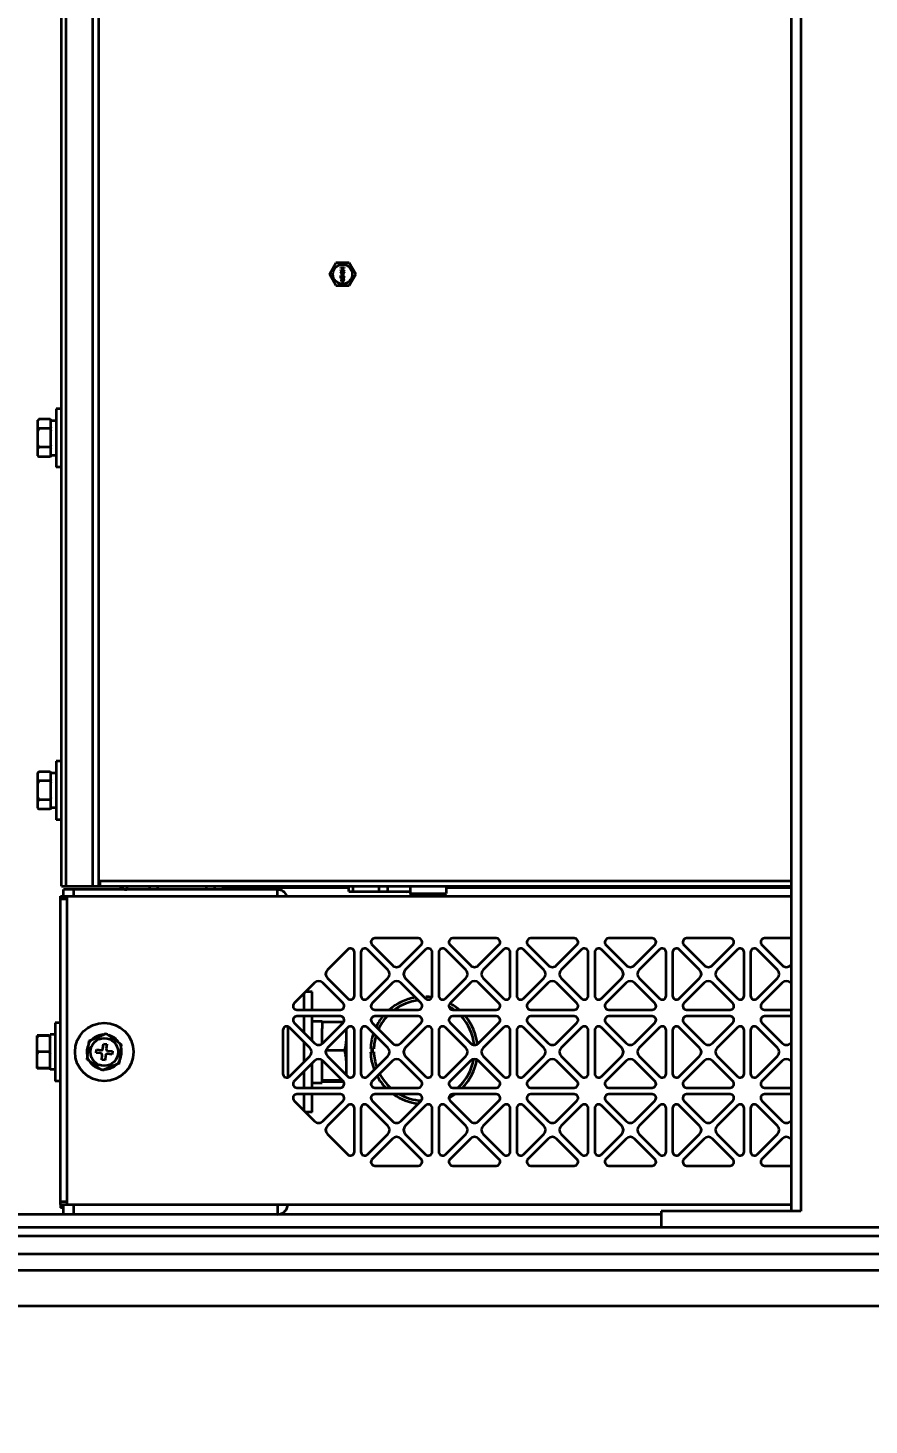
# Model space of a CAD drawing. Header units: millimetres. Extents: x 32496 to 166256, y 3504 to 23939.
# Drawn here: x 149337.2 to 149596.2, y 12174.5 to 12604.6 of the extents above; entities that cross this region are included whole.
import ezdxf

# ---------------------------------------------------------------- set-up
doc = ezdxf.new("R2010")
doc.units = ezdxf.units.MM
doc.header["$PDSIZE"] = -5
doc.layers.get('0').update_dxf_attribs({"lineweight": 35})
doc.layers.get('Defpoints').update_dxf_attribs({"lineweight": 18})
doc.layers.add('THICK', color=7, linetype='Continuous', lineweight=0)
doc.styles.add('TH_GBDIM', font='仿宋_GB2312.ttf', dxfattribs={"width": 0.8})
doc.dimstyles.new('TH_GBDIM', dxfattribs={"dimscale": 42, "dimtxt": 3, "dimasz": 3, "dimexe": 1.2, "dimexo": 0, "dimgap": 1, "dimtad": 1, "dimdec": 1, "dimdsep": 46, "dimtxsty": 'TH_GBDIM', "dimcen": 2.5, "dimdle": 252, "dimclrd": 4, "dimclre": 4, "dimclrt": 3, "dimadec": 0, "dimazin": 2, "dimtfac": 0.714286, "dimtdec": 1, "dimtmove": 0, "dimatfit": 3, "dimfxl": 1, "dimtolj": 1, "dimarcsym": 0})

# ---------------------------------------------------------------- blocks, each defined once
blk = doc.blocks.new('*D5866')
at = {"layer": 'Defpoints', "color": 0}
for p in [(146504.2, 13263.4), (152827.2, 12081.36), (152827.2, 11822.56)]:
    blk.add_point(p, dxfattribs=at)
at = {"layer": 'THICK', "color": 4, "linetype": 'Continuous', "lineweight": -2}
for p, q in [((146504.2, 13263.4), (146504.2, 11792.56)), ((152827.2, 12081.36), (152827.2, 11792.56)), ((146579.2, 11822.56), (152752.2, 11822.56))]:
    blk.add_line(p, q, dxfattribs=at)
at = {"layer": 'THICK', "color": 4}
for points in [[(146579.2, 11835.06), (146579.2, 11810.06), (146504.2, 11822.56)], [(152752.2, 11810.06), (152752.2, 11835.06), (152827.2, 11822.56)]]:
    blk.add_solid(points, dxfattribs=at)
at = {"layer": 'THICK', "color": 3, "lineweight": -3, "insert": (149665.7, 11885.26), "char_height": 75, "attachment_point": 5, "style": 'TH_GBDIM'}
blk.add_mtext('\\A1;About {\\A1;6323}', dxfattribs=at)
blk = doc.blocks.new('8-1250')
at = {"linetype": 'Continuous'}
for p, q in [((975.87, -32157.29), (975.87, -34666.29)), ((978.87, -32157.29), (978.87, -34666.29)), ((760.87, -34566.29), (760.87, -32553.29)), ((762.57, -32553.29), (762.57, -34566.29)), ((752.57, -33570.79), (752.57, -34566.29)), ((751.17, -34425.64), (751.17, -34180.91)), ((833.7, -34377.85), (835.72, -34374.35)), ((835.72, -34381.35), (833.7, -34377.85)), ((839.77, -34374.35), (835.72, -34374.35)), ((837.25, -34375.75), (838.25, -34375.75)), ((837.25, -34375.87), (837.25, -34375.75)), ((838.03, -34375.87), (837.25, -34375.87)), ((838.03, -34375.87), (837.25, -34376.17)), ((837.25, -34376.33), (837.25, -34376.17)), ((837.25, -34376.33), (838.03, -34376.62)), ((837.25, -34376.62), (838.03, -34376.62)), ((837.25, -34376.75), (837.25, -34376.62)), ((838.25, -34376.75), (837.25, -34376.75)), ((837.27, -34377.14), (837.25, -34377.25)), ((837.25, -34377.35), (837.25, -34377.25)), ((837.25, -34377.35), (837.27, -34377.46)), ((837.25, -34378.29), (837.35, -34378.29)), ((837.25, -34379.04), (837.25, -34378.29)), ((837.33, -34377.04), (837.27, -34377.14)), ((837.27, -34377.46), (837.33, -34377.56)), ((837.42, -34376.98), (837.33, -34377.04)), ((837.33, -34377.56), (837.42, -34377.62)), ((837.35, -34376.25), (838.25, -34375.94)), ((838.25, -34376.56), (837.35, -34376.25)), ((837.35, -34377.23), (837.37, -34377.17)), ((837.35, -34377.23), (837.35, -34377.37)), ((837.37, -34377.44), (837.35, -34377.37)), ((837.88, -34378.87), (837.35, -34378.29)), ((837.37, -34377.17), (837.42, -34377.1)), ((837.42, -34377.5), (837.37, -34377.44)), ((837.52, -34376.94), (837.42, -34376.98)), ((837.42, -34377.1), (837.48, -34377.06)), ((837.48, -34377.54), (837.42, -34377.5)), ((837.42, -34377.62), (837.52, -34377.67)), ((837.48, -34377.06), (837.54, -34377.04)), ((837.54, -34377.56), (837.48, -34377.54)), ((837.67, -34376.92), (837.52, -34376.94)), ((837.63, -34377.67), (837.52, -34377.67)), ((837.61, -34377.04), (837.54, -34377.04)), ((837.54, -34377.56), (837.61, -34377.56)), ((837.56, -34377.96), (837.71, -34377.96)), ((837.56, -34378), (837.56, -34377.96)), ((837.71, -34378), (837.56, -34378)), ((837.61, -34377.04), (837.67, -34377.06)), ((837.67, -34377.54), (837.61, -34377.56)), ((837.63, -34377.83), (837.61, -34377.85)), ((837.61, -34377.85), (837.71, -34377.96)), ((837.71, -34378), (837.61, -34378.1)), ((837.61, -34378.1), (837.63, -34378.12)), ((837.63, -34377.67), (837.73, -34377.62)), ((837.76, -34377.96), (837.63, -34377.83)), ((837.63, -34378.12), (837.76, -34378)), ((837.67, -34376.92), (837.82, -34376.92)), ((837.67, -34377.06), (837.71, -34377.1)), ((837.71, -34377.5), (837.67, -34377.54)), ((837.71, -34377.1), (837.76, -34377.17)), ((837.76, -34377.44), (837.71, -34377.5)), ((837.73, -34377.62), (837.8, -34377.56)), ((837.76, -34377.17), (837.78, -34377.23)), ((837.78, -34377.37), (837.76, -34377.44)), ((837.88, -34377.83), (837.76, -34377.96)), ((837.76, -34378), (837.88, -34378.12)), ((837.82, -34377.02), (837.78, -34377.02)), ((837.86, -34377.14), (837.78, -34377.02)), ((837.78, -34377.37), (837.78, -34377.23)), ((837.8, -34377.56), (837.86, -34377.46)), ((837.8, -34377.96), (837.9, -34377.85)), ((837.8, -34377.96), (837.95, -34377.96)), ((837.95, -34378), (837.8, -34378)), ((837.9, -34378.1), (837.8, -34378)), ((837.97, -34376.94), (837.82, -34376.92)), ((837.82, -34377.02), (837.95, -34377.04)), ((837.88, -34377.25), (837.86, -34377.14)), ((837.86, -34377.46), (837.88, -34377.35)), ((837.88, -34377.25), (837.88, -34377.35)), ((837.9, -34377.85), (837.88, -34377.83)), ((837.88, -34378.12), (837.9, -34378.1)), ((837.95, -34377.04), (838.01, -34377.06)), ((837.95, -34377.96), (837.95, -34378)), ((838.08, -34376.98), (837.97, -34376.94)), ((838.01, -34377.06), (838.08, -34377.1)), ((838.08, -34377.48), (838.01, -34377.52)), ((838.01, -34377.62), (838.01, -34377.52)), ((838.01, -34377.62), (838.08, -34377.6)), ((838.1, -34378.33), (838.01, -34378.31)), ((838.01, -34378.42), (838.01, -34378.31)), ((838.16, -34377.04), (838.08, -34376.98)), ((838.08, -34377.1), (838.12, -34377.17)), ((838.12, -34377.42), (838.08, -34377.48)), ((838.08, -34377.6), (838.16, -34377.54)), ((838.12, -34377.17), (838.14, -34377.23)), ((838.14, -34377.35), (838.12, -34377.42)), ((838.14, -34377.35), (838.14, -34377.23)), ((838.22, -34377.14), (838.16, -34377.04)), ((838.16, -34377.54), (838.22, -34377.44)), ((838.25, -34377.25), (838.22, -34377.14)), ((838.22, -34377.44), (838.25, -34377.33)), ((838.25, -34375.75), (838.25, -34375.94)), ((838.25, -34376.56), (838.25, -34376.75)), ((838.25, -34377.25), (838.25, -34377.33)), ((839.77, -34374.35), (841.79, -34377.85)), ((841.79, -34377.85), (839.77, -34381.35)), ((835.72, -34381.35), (839.77, -34381.35)), ((837.35, -34379.04), (837.25, -34379.04)), ((837.27, -34379.46), (837.25, -34379.58)), ((837.25, -34379.58), (837.27, -34379.71)), ((837.33, -34379.35), (837.27, -34379.46)), ((837.27, -34379.71), (837.33, -34379.81)), ((837.39, -34379.29), (837.33, -34379.35)), ((837.33, -34379.81), (837.39, -34379.87)), ((837.35, -34378.46), (837.82, -34378.98)), ((837.35, -34378.46), (837.35, -34379.04)), ((837.35, -34379.58), (837.37, -34379.48)), ((837.37, -34379.69), (837.35, -34379.58)), ((837.37, -34379.48), (837.42, -34379.42)), ((837.42, -34379.75), (837.37, -34379.69)), ((837.48, -34379.25), (837.39, -34379.29)), ((837.39, -34379.87), (837.48, -34379.92)), ((837.42, -34379.42), (837.54, -34379.33)), ((837.54, -34379.83), (837.42, -34379.75)), ((837.54, -34379.23), (837.48, -34379.25)), ((837.48, -34379.92), (837.54, -34379.94)), ((837.65, -34379.21), (837.54, -34379.23)), ((837.54, -34379.33), (837.67, -34379.31)), ((837.67, -34379.85), (837.54, -34379.83)), ((837.54, -34379.94), (837.65, -34379.96)), ((837.65, -34379.21), (837.84, -34379.21)), ((837.84, -34379.96), (837.65, -34379.96)), ((837.82, -34379.31), (837.67, -34379.31)), ((837.67, -34379.85), (837.82, -34379.85)), ((837.82, -34378.98), (837.88, -34379.02)), ((837.82, -34379.31), (837.95, -34379.33)), ((837.95, -34379.83), (837.82, -34379.85)), ((837.95, -34379.23), (837.84, -34379.21)), ((837.84, -34379.96), (837.95, -34379.94)), ((837.97, -34378.92), (837.88, -34378.87)), ((837.88, -34379.02), (837.97, -34379.04)), ((838.01, -34379.25), (837.95, -34379.23)), ((837.95, -34379.33), (838.08, -34379.42)), ((838.08, -34379.75), (837.95, -34379.83)), ((837.95, -34379.94), (838.01, -34379.92)), ((837.97, -34378.92), (838.01, -34378.92)), ((838.01, -34379.04), (837.97, -34379.04)), ((838.01, -34378.42), (838.08, -34378.46)), ((838.08, -34378.87), (838.01, -34378.92)), ((838.01, -34379.04), (838.1, -34379.02)), ((838.1, -34379.29), (838.01, -34379.25)), ((838.01, -34379.92), (838.1, -34379.87)), ((838.08, -34378.46), (838.12, -34378.52)), ((838.12, -34378.81), (838.08, -34378.87)), ((838.08, -34379.42), (838.12, -34379.48)), ((838.12, -34379.69), (838.08, -34379.75)), ((838.18, -34378.42), (838.1, -34378.33)), ((838.1, -34379.02), (838.18, -34378.94)), ((838.16, -34379.35), (838.1, -34379.29)), ((838.1, -34379.87), (838.16, -34379.81)), ((838.12, -34378.52), (838.14, -34378.62)), ((838.14, -34378.71), (838.12, -34378.81)), ((838.12, -34379.48), (838.14, -34379.58)), ((838.14, -34379.58), (838.12, -34379.69)), ((838.14, -34378.71), (838.14, -34378.62)), ((838.22, -34379.46), (838.16, -34379.35)), ((838.16, -34379.81), (838.22, -34379.71)), ((838.22, -34378.5), (838.18, -34378.42)), ((838.18, -34378.94), (838.22, -34378.85)), ((838.25, -34378.64), (838.22, -34378.5)), ((838.22, -34378.85), (838.25, -34378.73)), ((838.25, -34379.58), (838.22, -34379.46)), ((838.22, -34379.71), (838.25, -34379.58)), ((838.25, -34378.64), (838.25, -34378.73)), ((751.17, -34419.29), (749.57, -34419.29)), ((749.57, -34419.29), (749.57, -34437.29)), ((743.97, -34422.82), (744.24, -34422.54)), ((743.97, -34433.76), (743.97, -34422.82)), ((744.27, -34422.52), (744.24, -34422.54)), ((747.67, -34422.52), (744.27, -34422.52)), ((747.67, -34425.36), (744.27, -34425.36)), ((747.67, -34422.52), (747.7, -34422.54)), ((747.97, -34422.82), (747.7, -34422.54)), ((747.97, -34433.76), (747.97, -34422.82)), ((749.57, -34422.94), (747.97, -34422.94)), ((751.17, -34430.91), (751.17, -34425.64)), ((743.97, -34433.76), (744.24, -34434.03)), ((747.67, -34431.13), (744.27, -34431.13)), ((747.67, -34434.06), (744.27, -34434.06)), ((747.97, -34433.76), (747.7, -34434.03)), ((749.57, -34433.64), (747.97, -34433.64)), ((751.17, -34566.29), (751.17, -34430.91)), ((751.17, -34437.29), (749.57, -34437.29)), ((751.17, -34527.79), (749.57, -34527.79)), ((749.57, -34527.79), (749.57, -34545.79)), ((743.97, -34531.32), (744.24, -34531.04)), ((743.97, -34542.26), (743.97, -34531.32)), ((744.27, -34531.02), (744.24, -34531.04)), ((747.67, -34531.02), (744.27, -34531.02)), ((747.67, -34531.02), (747.7, -34531.04)), ((747.97, -34531.32), (747.7, -34531.04)), ((747.97, -34542.26), (747.97, -34531.32)), ((749.57, -34531.44), (747.97, -34531.44)), ((747.67, -34533.86), (744.27, -34533.86)), ((747.67, -34539.63), (744.27, -34539.63)), ((743.97, -34542.26), (744.24, -34542.53)), ((747.67, -34542.56), (744.27, -34542.56)), ((747.97, -34542.26), (747.7, -34542.53)), ((749.57, -34542.14), (747.97, -34542.14)), ((751.17, -34545.79), (749.57, -34545.79)), ((751.17, -34566.29), (760.87, -34566.29)), ((817.67, -34567.29), (751.87, -34567.29)), ((751.87, -34569.29), (751.87, -34567.29)), ((754.87, -34567.29), (754.87, -34569.29)), ((760.87, -34566.29), (975.87, -34566.29)), ((763.07, -34564.59), (975.87, -34564.59)), ((763.07, -34566.29), (763.07, -34564.59)), ((771.37, -34566.29), (771.37, -34567.29)), ((778.37, -34567.29), (778.37, -34566.29)), ((780.87, -34567.29), (780.87, -34566.29)), ((795.87, -34567.29), (795.87, -34566.29)), ((798.37, -34567.29), (798.37, -34566.29)), ((800.87, -34566.29), (800.87, -34566.79)), ((839.71, -34566.79), (800.87, -34566.79)), ((817.67, -34569.29), (817.67, -34567.29)), ((839.71, -34567.86), (839.71, -34566.29)), ((841.02, -34567.86), (841.02, -34566.29)), ((849.05, -34567.86), (849.05, -34566.29)), ((851.69, -34567.86), (851.69, -34566.29)), ((858.55, -34566.29), (858.55, -34568.49)), ((869.6, -34566.29), (869.6, -34568.49)), ((975.87, -34566.79), (869.6, -34566.79)), ((750.87, -34569.29), (975.87, -34569.29)), ((750.87, -34664.29), (750.87, -34569.29)), ((752.87, -34570.29), (750.87, -34570.29)), ((752.87, -34569.29), (752.87, -34570.29)), ((752.87, -34570.29), (752.87, -34663.29)), ((839.71, -34567.86), (858.55, -34567.86)), ((858.55, -34568.49), (869.6, -34568.49)), ((858.85, -34568.79), (858.55, -34568.49)), ((858.85, -34568.79), (869.3, -34568.79)), ((869.3, -34568.79), (869.6, -34568.49)), ((846.83, -34584.34), (853.1, -34590.6)), ((861.06, -34582.29), (847.68, -34582.29)), ((855.65, -34590.6), (861.91, -34584.34)), ((870.83, -34584.34), (877.1, -34590.6)), ((885.06, -34582.29), (871.68, -34582.29)), ((879.65, -34590.6), (885.91, -34584.34)), ((894.83, -34584.34), (901.1, -34590.6)), ((909.06, -34582.29), (895.68, -34582.29)), ((903.65, -34590.6), (909.91, -34584.34)), ((918.83, -34584.34), (925.1, -34590.6)), ((933.06, -34582.29), (919.68, -34582.29)), ((927.65, -34590.6), (933.91, -34584.34)), ((942.83, -34584.34), (949.1, -34590.6)), ((957.06, -34582.29), (943.68, -34582.29)), ((951.65, -34590.6), (957.91, -34584.34)), ((966.83, -34584.34), (973.1, -34590.6)), ((975.87, -34582.29), (967.68, -34582.29)), ((839.32, -34585.75), (833.06, -34592.02)), ((841.37, -34599.98), (841.37, -34586.6)), ((843.37, -34586.6), (843.37, -34599.98)), ((851.69, -34592.02), (845.42, -34585.75)), ((863.32, -34585.75), (857.06, -34592.02)), ((865.37, -34599.98), (865.37, -34586.6)), ((867.37, -34586.6), (867.37, -34599.98)), ((875.69, -34592.02), (869.42, -34585.75)), ((887.32, -34585.75), (881.06, -34592.02)), ((889.37, -34599.98), (889.37, -34586.6)), ((891.37, -34586.6), (891.37, -34599.98)), ((899.69, -34592.02), (893.42, -34585.75)), ((911.32, -34585.75), (905.06, -34592.02)), ((913.37, -34599.98), (913.37, -34586.6)), ((915.37, -34586.6), (915.37, -34599.98)), ((923.69, -34592.02), (917.42, -34585.75)), ((935.32, -34585.75), (929.06, -34592.02)), ((937.37, -34599.98), (937.37, -34586.6)), ((939.37, -34586.6), (939.37, -34599.98)), ((947.69, -34592.02), (941.42, -34585.75)), ((959.32, -34585.75), (953.06, -34592.02)), ((961.37, -34599.98), (961.37, -34586.6)), ((963.37, -34586.6), (963.37, -34599.98)), ((971.69, -34592.02), (965.42, -34585.75)), ((829.1, -34595.98), (822.83, -34602.24)), ((837.91, -34602.24), (831.65, -34595.98)), ((833.06, -34594.56), (839.32, -34600.83)), ((845.42, -34600.83), (851.69, -34594.56)), ((853.1, -34595.98), (846.83, -34602.24)), ((861.91, -34602.24), (855.65, -34595.98)), ((857.06, -34594.56), (863.32, -34600.83)), ((869.42, -34600.83), (875.69, -34594.56)), ((877.1, -34595.98), (870.83, -34602.24)), ((885.91, -34602.24), (879.65, -34595.98)), ((881.06, -34594.56), (887.32, -34600.83)), ((893.42, -34600.83), (899.69, -34594.56)), ((901.1, -34595.98), (894.83, -34602.24)), ((909.91, -34602.24), (903.65, -34595.98)), ((905.06, -34594.56), (911.32, -34600.83)), ((917.42, -34600.83), (923.69, -34594.56)), ((925.1, -34595.98), (918.83, -34602.24)), ((933.91, -34602.24), (927.65, -34595.98)), ((929.06, -34594.56), (935.32, -34600.83)), ((941.42, -34600.83), (947.69, -34594.56)), ((949.1, -34595.98), (942.83, -34602.24)), ((957.91, -34602.24), (951.65, -34595.98)), ((953.06, -34594.56), (959.32, -34600.83)), ((965.42, -34600.83), (971.69, -34594.56)), ((973.1, -34595.98), (966.83, -34602.24)), ((825.87, -34599.2), (825.87, -34604.29)), ((828.37, -34598.79), (826.29, -34598.79)), ((828.37, -34604.29), (828.37, -34598.79)), ((863.37, -34600.3), (863.37, -34600.87)), ((823.68, -34604.29), (837.06, -34604.29)), ((847.68, -34604.29), (861.06, -34604.29)), ((871.68, -34604.29), (885.06, -34604.29)), ((895.68, -34604.29), (909.06, -34604.29)), ((919.68, -34604.29), (933.06, -34604.29)), ((943.68, -34604.29), (957.06, -34604.29)), ((967.68, -34604.29), (975.87, -34604.29)), ((750.87, -34608.29), (749.27, -34608.29)), ((749.27, -34608.29), (749.27, -34626.29)), ((820.87, -34609.45), (820.87, -34625.13)), ((827.69, -34616.02), (821.42, -34609.75)), ((822.83, -34608.34), (829.1, -34614.6)), ((837.06, -34606.29), (823.68, -34606.29)), ((825.87, -34606.29), (825.87, -34611.37)), ((828.37, -34613.87), (828.37, -34606.29)), ((828.37, -34607.84), (831.47, -34607.84)), ((831.47, -34608.09), (831.47, -34607.84)), ((838.1, -34608.09), (831.47, -34608.09)), ((831.47, -34608.09), (831.47, -34610.06)), ((831.47, -34614.74), (831.47, -34610.06)), ((831.65, -34614.6), (837.91, -34608.34)), ((839.32, -34609.75), (833.06, -34616.02)), ((838.97, -34624.47), (838.97, -34610.1)), ((851.69, -34616.02), (845.42, -34609.75)), ((846.83, -34608.34), (853.1, -34614.6)), ((861.06, -34606.29), (847.68, -34606.29)), ((855.65, -34614.6), (861.91, -34608.34)), ((863.32, -34609.75), (857.06, -34616.02)), ((875.69, -34616.02), (869.42, -34609.75)), ((870.83, -34608.34), (877.1, -34614.6)), ((885.06, -34606.29), (871.68, -34606.29)), ((879.65, -34614.6), (885.91, -34608.34)), ((887.32, -34609.75), (881.06, -34616.02)), ((899.69, -34616.02), (893.42, -34609.75)), ((894.83, -34608.34), (901.1, -34614.6)), ((909.06, -34606.29), (895.68, -34606.29)), ((903.65, -34614.6), (909.91, -34608.34)), ((911.32, -34609.75), (905.06, -34616.02)), ((923.69, -34616.02), (917.42, -34609.75)), ((918.83, -34608.34), (925.1, -34614.6)), ((933.06, -34606.29), (919.68, -34606.29)), ((927.65, -34614.6), (933.91, -34608.34)), ((935.32, -34609.75), (929.06, -34616.02)), ((947.69, -34616.02), (941.42, -34609.75)), ((942.83, -34608.34), (949.1, -34614.6)), ((957.06, -34606.29), (943.68, -34606.29)), ((951.65, -34614.6), (957.91, -34608.34)), ((959.32, -34609.75), (953.06, -34616.02)), ((971.69, -34616.02), (965.42, -34609.75)), ((966.83, -34608.34), (973.1, -34614.6)), ((975.87, -34606.29), (967.68, -34606.29)), ((743.67, -34612.25), (743.67, -34612.29)), ((743.67, -34612.29), (743.97, -34612.29)), ((743.67, -34622.29), (743.67, -34612.29)), ((747.37, -34612.24), (743.97, -34612.24)), ((747.37, -34612.29), (743.97, -34612.29)), ((747.67, -34612.29), (747.37, -34612.29)), ((749.27, -34611.94), (747.67, -34611.94)), ((747.67, -34622.64), (747.67, -34611.94)), ((759.09, -34619.63), (759.71, -34613.89)), ((759.71, -34613.89), (764.99, -34611.55)), ((763.98, -34616.24), (764.14, -34614.75)), ((764.14, -34614.75), (765.14, -34614.86)), ((765.14, -34614.86), (764.98, -34616.35)), ((764.99, -34611.55), (769.65, -34614.95)), ((819.37, -34610.6), (819.37, -34623.98)), ((825.87, -34614.2), (825.87, -34620.37)), ((841.37, -34623.98), (841.37, -34610.6)), ((843.37, -34610.6), (843.37, -34623.98)), ((865.37, -34623.98), (865.37, -34610.6)), ((867.37, -34610.6), (867.37, -34623.98)), ((889.37, -34623.98), (889.37, -34610.6)), ((891.37, -34610.6), (891.37, -34623.98)), ((913.37, -34623.98), (913.37, -34610.6)), ((915.37, -34610.6), (915.37, -34623.98)), ((937.37, -34623.98), (937.37, -34610.6)), ((939.37, -34610.6), (939.37, -34623.98)), ((961.37, -34623.98), (961.37, -34610.6)), ((963.37, -34610.6), (963.37, -34623.98)), ((747.37, -34617.29), (743.97, -34617.29)), ((761.83, -34617.52), (761.94, -34616.53)), ((763.32, -34617.68), (761.83, -34617.52)), ((761.94, -34616.53), (763.43, -34616.69)), ((763.61, -34619.72), (763.77, -34618.23)), ((764.76, -34618.34), (764.6, -34619.83)), ((766.8, -34618.05), (765.31, -34617.89)), ((765.42, -34616.9), (766.91, -34617.06)), ((766.91, -34617.06), (766.8, -34618.05)), ((769.04, -34620.69), (769.65, -34614.95)), ((821.42, -34624.83), (827.69, -34618.56)), ((838.47, -34616.87), (832.59, -34616.87)), ((833.06, -34618.56), (839.32, -34624.83)), ((845.42, -34624.83), (851.69, -34618.56)), ((846.38, -34616.29), (847.38, -34616.29)), ((847.38, -34617.29), (846.38, -34617.29)), ((857.06, -34618.56), (863.32, -34624.83)), ((869.42, -34624.83), (875.69, -34618.56)), ((881.06, -34618.56), (887.32, -34624.83)), ((893.42, -34624.83), (899.69, -34618.56)), ((905.06, -34618.56), (911.32, -34624.83)), ((917.42, -34624.83), (923.69, -34618.56)), ((929.06, -34618.56), (935.32, -34624.83)), ((941.42, -34624.83), (947.69, -34618.56)), ((953.06, -34618.56), (959.32, -34624.83)), ((965.42, -34624.83), (971.69, -34618.56)), ((743.97, -34622.29), (743.67, -34622.29)), ((743.67, -34622.29), (743.67, -34622.33)), ((743.94, -34622.29), (743.95, -34622.3)), ((743.94, -34622.29), (743.95, -34622.3)), ((747.37, -34622.29), (743.97, -34622.29)), ((747.37, -34622.34), (743.97, -34622.34)), ((747.37, -34622.29), (747.67, -34622.29)), ((747.4, -34622.29), (747.39, -34622.3)), ((747.4, -34622.29), (747.39, -34622.3)), ((749.27, -34622.64), (747.67, -34622.64)), ((763.76, -34623.03), (759.09, -34619.63)), ((764.6, -34619.83), (763.61, -34619.72)), ((769.04, -34620.69), (763.76, -34623.03)), ((829.1, -34619.98), (822.83, -34626.24)), ((825.87, -34623.2), (825.87, -34628.29)), ((828.37, -34628.29), (828.37, -34620.7)), ((831.47, -34623.98), (831.47, -34619.83)), ((837.91, -34626.24), (831.65, -34619.98)), ((853.1, -34619.98), (846.83, -34626.24)), ((861.91, -34626.24), (855.65, -34619.98)), ((877.1, -34619.98), (870.83, -34626.24)), ((885.91, -34626.24), (879.65, -34619.98)), ((901.1, -34619.98), (894.83, -34626.24)), ((909.91, -34626.24), (903.65, -34619.98)), ((925.1, -34619.98), (918.83, -34626.24)), ((933.91, -34626.24), (927.65, -34619.98)), ((949.1, -34619.98), (942.83, -34626.24)), ((957.91, -34626.24), (951.65, -34619.98)), ((973.1, -34619.98), (966.83, -34626.24)), ((750.87, -34626.29), (749.27, -34626.29)), ((828.37, -34626.74), (831.47, -34626.74)), ((831.47, -34626.17), (831.47, -34623.98)), ((837.74, -34626.07), (831.47, -34626.07)), ((831.47, -34626.74), (831.47, -34626.17)), ((838.1, -34626.49), (831.47, -34626.49)), ((823.68, -34628.29), (837.06, -34628.29)), ((837.06, -34630.29), (823.68, -34630.29)), ((825.87, -34630.29), (825.87, -34635.37)), ((828.37, -34635.79), (828.37, -34630.29)), ((847.68, -34628.29), (861.06, -34628.29)), ((861.06, -34630.29), (847.68, -34630.29)), ((871.68, -34628.29), (885.06, -34628.29)), ((885.06, -34630.29), (871.68, -34630.29)), ((895.68, -34628.29), (909.06, -34628.29)), ((909.06, -34630.29), (895.68, -34630.29)), ((919.68, -34628.29), (933.06, -34628.29)), ((933.06, -34630.29), (919.68, -34630.29)), ((943.68, -34628.29), (957.06, -34628.29)), ((957.06, -34630.29), (943.68, -34630.29)), ((967.68, -34628.29), (975.87, -34628.29)), ((975.87, -34630.29), (967.68, -34630.29)), ((822.83, -34632.34), (829.1, -34638.6)), ((828.37, -34635.79), (826.29, -34635.79)), ((831.65, -34638.6), (837.91, -34632.34)), ((839.32, -34633.75), (833.06, -34640.02)), ((841.37, -34647.98), (841.37, -34634.6)), ((843.37, -34634.6), (843.37, -34647.98)), ((851.69, -34640.02), (845.42, -34633.75)), ((846.83, -34632.34), (853.1, -34638.6)), ((855.65, -34638.6), (861.91, -34632.34)), ((863.32, -34633.75), (857.06, -34640.02)), ((865.37, -34647.98), (865.37, -34634.6)), ((867.37, -34634.6), (867.37, -34647.98)), ((875.69, -34640.02), (869.42, -34633.75)), ((870.83, -34632.34), (877.1, -34638.6)), ((879.65, -34638.6), (885.91, -34632.34)), ((887.32, -34633.75), (881.06, -34640.02)), ((889.37, -34647.98), (889.37, -34634.6)), ((891.37, -34634.6), (891.37, -34647.98)), ((899.69, -34640.02), (893.42, -34633.75)), ((894.83, -34632.34), (901.1, -34638.6)), ((903.65, -34638.6), (909.91, -34632.34)), ((911.32, -34633.75), (905.06, -34640.02)), ((913.37, -34647.98), (913.37, -34634.6)), ((915.37, -34634.6), (915.37, -34647.98)), ((923.69, -34640.02), (917.42, -34633.75)), ((918.83, -34632.34), (925.1, -34638.6)), ((927.65, -34638.6), (933.91, -34632.34)), ((935.32, -34633.75), (929.06, -34640.02)), ((937.37, -34647.98), (937.37, -34634.6)), ((939.37, -34634.6), (939.37, -34647.98)), ((947.69, -34640.02), (941.42, -34633.75)), ((942.83, -34632.34), (949.1, -34638.6)), ((951.65, -34638.6), (957.91, -34632.34)), ((959.32, -34633.75), (953.06, -34640.02)), ((961.37, -34647.98), (961.37, -34634.6)), ((963.37, -34634.6), (963.37, -34647.98)), ((971.69, -34640.02), (965.42, -34633.75)), ((966.83, -34632.34), (973.1, -34638.6)), ((833.06, -34642.56), (839.32, -34648.83)), ((845.42, -34648.83), (851.69, -34642.56)), ((853.1, -34643.98), (846.83, -34650.24)), ((861.91, -34650.24), (855.65, -34643.98)), ((857.06, -34642.56), (863.32, -34648.83)), ((869.42, -34648.83), (875.69, -34642.56)), ((877.1, -34643.98), (870.83, -34650.24)), ((885.91, -34650.24), (879.65, -34643.98)), ((881.06, -34642.56), (887.32, -34648.83)), ((893.42, -34648.83), (899.69, -34642.56)), ((901.1, -34643.98), (894.83, -34650.24)), ((909.91, -34650.24), (903.65, -34643.98)), ((905.06, -34642.56), (911.32, -34648.83)), ((917.42, -34648.83), (923.69, -34642.56)), ((925.1, -34643.98), (918.83, -34650.24)), ((933.91, -34650.24), (927.65, -34643.98)), ((929.06, -34642.56), (935.32, -34648.83)), ((941.42, -34648.83), (947.69, -34642.56)), ((949.1, -34643.98), (942.83, -34650.24)), ((957.91, -34650.24), (951.65, -34643.98)), ((953.06, -34642.56), (959.32, -34648.83)), ((965.42, -34648.83), (971.69, -34642.56)), ((973.1, -34643.98), (966.83, -34650.24)), ((847.68, -34652.29), (861.06, -34652.29)), ((871.68, -34652.29), (885.06, -34652.29)), ((895.68, -34652.29), (909.06, -34652.29)), ((919.68, -34652.29), (933.06, -34652.29)), ((943.68, -34652.29), (957.06, -34652.29)), ((967.68, -34652.29), (975.87, -34652.29)), ((750.87, -34663.29), (752.87, -34663.29)), ((750.87, -34664.29), (975.87, -34664.29)), ((750.87, -34664.29), (750.87, -34665.29)), ((751.87, -34665.29), (750.87, -34665.29)), ((751.87, -34664.88), (751.87, -34664.29)), ((751.87, -34667.29), (751.87, -34664.88)), ((752.87, -34663.29), (752.87, -34664.29)), ((754.87, -34664.29), (754.87, -34667.29)), ((817.67, -34664.29), (817.67, -34667.29)), ((978.87, -34666.29), (935.87, -34666.29)), ((935.87, -34666.29), (935.87, -34671.29)), ((935.87, -34667.29), (520.87, -34667.29)), ((3761.37, -34674.01), (-7907.13, -34674.01)), ((935.87, -34671.29), (515.87, -34671.29)), ((1115.87, -34671.29), (935.87, -34671.29)), ((3761.37, -34679.48), (-7907.13, -34679.48)), ((3115.87, -34684.6), (-7857.13, -34684.6)), ((3115.87, -34695.54), (-7857.13, -34695.54))]:
    blk.add_line(p, q, dxfattribs=at)
for centre, radius in [((837.75, -34377.85), 3), ((764.37, -34617.29), 9), ((764.37, -34617.29), 4.25)]:
    blk.add_circle(centre, radius, dxfattribs=at)
for centre, radius, start, end in [((746.79, -34431.47), 3.61, 218.7103, 219.1339), ((748.11, -34430.28), 5.39, 224.1246, 224.5652), ((743.84, -34430.28), 5.38, 315.4348, 315.8754), ((745.16, -34431.47), 3.61, 320.8641, 321.2897), ((746.79, -34539.97), 3.61, 218.7103, 219.1339), ((748.11, -34538.78), 5.39, 224.1246, 224.5652), ((743.84, -34538.78), 5.38, 315.4348, 315.8754), ((745.16, -34539.97), 3.61, 320.8641, 321.2897), ((771.37, -34564.29), 3, 222.2942, 270), ((817.67, -34570.49), 3.2, 22.1477, 90), ((847.68, -34583.49), 1.2, 90, 225), ((861.06, -34583.49), 1.2, 315, 90), ((871.68, -34583.49), 1.2, 90, 225), ((885.06, -34583.49), 1.2, 315, 90), ((895.68, -34583.49), 1.2, 90, 225), ((909.06, -34583.49), 1.2, 315, 90), ((919.68, -34583.49), 1.2, 90, 225), ((933.06, -34583.49), 1.2, 315, 90), ((943.68, -34583.49), 1.2, 90, 225), ((957.06, -34583.49), 1.2, 315, 90), ((967.68, -34583.49), 1.2, 90, 225), ((840.17, -34586.6), 1.2, 0, 135), ((844.57, -34586.6), 1.2, 45, 180), ((864.17, -34586.6), 1.2, 0, 135), ((868.57, -34586.6), 1.2, 45, 180), ((888.17, -34586.6), 1.2, 0, 135), ((892.57, -34586.6), 1.2, 45, 180), ((912.17, -34586.6), 1.2, 0, 135), ((916.57, -34586.6), 1.2, 45, 180), ((936.17, -34586.6), 1.2, 0, 135), ((940.57, -34586.6), 1.2, 45, 180), ((960.17, -34586.6), 1.2, 0, 135), ((964.57, -34586.6), 1.2, 45, 180), ((834.33, -34593.29), 1.8, 135, 225), ((850.41, -34593.29), 1.8, 315, 45), ((854.37, -34589.33), 1.8, 225, 315), ((858.33, -34593.29), 1.8, 135, 225), ((874.41, -34593.29), 1.8, 315, 45), ((878.37, -34589.33), 1.8, 225, 315), ((882.33, -34593.29), 1.8, 135, 225), ((898.41, -34593.29), 1.8, 315, 45), ((902.37, -34589.33), 1.8, 225, 315), ((906.33, -34593.29), 1.8, 135, 225), ((922.41, -34593.29), 1.8, 315, 45), ((926.37, -34589.33), 1.8, 225, 315), ((930.33, -34593.29), 1.8, 135, 225), ((946.41, -34593.29), 1.8, 315, 45), ((950.37, -34589.33), 1.8, 225, 315), ((954.33, -34593.29), 1.8, 135, 225), ((970.41, -34593.29), 1.8, 315, 45), ((974.37, -34589.33), 1.8, 225, 315), ((830.37, -34597.25), 1.8, 45, 135), ((854.37, -34597.25), 1.8, 45, 135), ((878.37, -34597.25), 1.8, 45, 135), ((902.37, -34597.25), 1.8, 45, 135), ((926.37, -34597.25), 1.8, 45, 135), ((950.37, -34597.25), 1.8, 45, 135), ((974.37, -34597.25), 1.8, 45, 135), ((840.17, -34599.98), 1.2, 225, 0), ((844.57, -34599.98), 1.2, 180, 315), ((862.87, -34616.79), 16.5, 99.3509, 130.6683), ((862.87, -34616.79), 15.5, 96.6565, 126.1377), ((864.17, -34599.98), 1.2, 225, 0), ((862.87, -34616.79), 16.5, 81.6555, 88.2635), ((868.57, -34599.98), 1.2, 180, 315), ((888.17, -34599.98), 1.2, 225, 0), ((892.57, -34599.98), 1.2, 180, 315), ((912.17, -34599.98), 1.2, 225, 0), ((916.57, -34599.98), 1.2, 180, 315), ((936.17, -34599.98), 1.2, 225, 0), ((940.57, -34599.98), 1.2, 180, 315), ((960.17, -34599.98), 1.2, 225, 0), ((964.57, -34599.98), 1.2, 180, 315), ((823.68, -34603.09), 1.2, 135, 270), ((837.06, -34603.09), 1.2, 270, 45), ((847.68, -34603.09), 1.2, 135, 270), ((862.87, -34616.79), 15.5, 137.2859, 155.2721), ((861.06, -34603.09), 1.2, 270, 45), ((871.68, -34603.09), 1.2, 135, 270), ((862.87, -34616.79), 15.5, 53.8624, 60.4118), ((862.87, -34616.79), 16.5, 49.3326, 61.3742), ((862.87, -34616.79), 15.5, 6.1975, 42.7133), ((885.06, -34603.09), 1.2, 270, 45), ((895.68, -34603.09), 1.2, 135, 270), ((909.06, -34603.09), 1.2, 270, 45), ((919.68, -34603.09), 1.2, 135, 270), ((933.06, -34603.09), 1.2, 270, 45), ((943.68, -34603.09), 1.2, 135, 270), ((957.06, -34603.09), 1.2, 270, 45), ((967.68, -34603.09), 1.2, 135, 270), ((820.57, -34610.6), 1.2, 45, 180), ((823.68, -34607.49), 1.2, 90, 225), ((837.06, -34607.49), 1.2, 315, 90), ((840.17, -34610.6), 1.2, 0, 135), ((844.57, -34610.6), 1.2, 45, 180), ((847.68, -34607.49), 1.2, 90, 225), ((862.87, -34616.79), 16.5, 140.4498, 153.9785), ((861.06, -34607.49), 1.2, 315, 90), ((864.17, -34610.6), 1.2, 0, 135), ((868.57, -34610.6), 1.2, 45, 180), ((871.68, -34607.49), 1.2, 90, 225), ((862.87, -34616.79), 16.5, 6.6065, 39.5497), ((885.06, -34607.49), 1.2, 315, 90), ((888.17, -34610.6), 1.2, 0, 135), ((892.57, -34610.6), 1.2, 45, 180), ((895.68, -34607.49), 1.2, 90, 225), ((909.06, -34607.49), 1.2, 315, 90), ((912.17, -34610.6), 1.2, 0, 135), ((916.57, -34610.6), 1.2, 45, 180), ((919.68, -34607.49), 1.2, 90, 225), ((933.06, -34607.49), 1.2, 315, 90), ((936.17, -34610.6), 1.2, 0, 135), ((940.57, -34610.6), 1.2, 45, 180), ((943.68, -34607.49), 1.2, 90, 225), ((957.06, -34607.49), 1.2, 315, 90), ((960.17, -34610.6), 1.2, 0, 135), ((964.57, -34610.6), 1.2, 45, 180), ((967.68, -34607.49), 1.2, 90, 225), ((764.37, -34617.29), 5.35, 153.0614, 194.7408), ((764.37, -34617.29), 5.47, 137.9086, 149.8935), ((764.37, -34617.29), 5.35, 93.0614, 134.7408), ((764.37, -34617.29), 5.47, 77.9086, 89.8935), ((764.37, -34617.29), 5.35, 33.0614, 74.7408), ((764.37, -34617.29), 5.47, 17.9086, 29.8935), ((830.37, -34613.33), 1.8, 225, 315), ((862.87, -34616.79), 16.5, 161.5407, 178.2635), ((862.87, -34616.79), 15.5, 163.4078, 178.1514), ((854.37, -34613.33), 1.8, 225, 315), ((878.37, -34613.33), 1.8, 225, 315), ((902.37, -34613.33), 1.8, 225, 315), ((926.37, -34613.33), 1.8, 225, 315), ((950.37, -34613.33), 1.8, 225, 315), ((974.37, -34613.33), 1.8, 225, 315), ((764.37, -34617.29), 5.47, 197.9086, 209.8935), ((763.27, -34618.18), 0.5, 353.9011, 83.9011), ((763.48, -34616.19), 0.5, 263.9011, 353.9011), ((765.26, -34618.39), 0.5, 83.9011, 173.9011), ((765.47, -34616.4), 0.5, 173.9011, 263.9011), ((764.37, -34617.29), 5.35, 333.0614, 14.7408), ((826.41, -34617.29), 1.8, 315, 45), ((834.33, -34617.29), 1.8, 135, 225), ((862.87, -34616.79), 16.5, 181.7365, 201.1879), ((862.87, -34616.79), 15.5, 181.8486, 199.5482), ((850.41, -34617.29), 1.8, 315, 45), ((858.33, -34617.29), 1.8, 135, 225), ((874.41, -34617.29), 1.8, 315, 45), ((882.33, -34617.29), 1.8, 135, 225), ((898.41, -34617.29), 1.8, 315, 45), ((906.33, -34617.29), 1.8, 135, 225), ((922.41, -34617.29), 1.8, 315, 45), ((930.33, -34617.29), 1.8, 135, 225), ((946.41, -34617.29), 1.8, 315, 45), ((954.33, -34617.29), 1.8, 135, 225), ((970.41, -34617.29), 1.8, 315, 45), ((751.48, -34617.96), 8.69, 209.9724, 210.2609), ((739.87, -34617.96), 8.69, 329.7391, 330.0276), ((764.37, -34617.29), 5.35, 213.0614, 254.7408), ((764.37, -34617.29), 5.47, 257.9086, 269.8935), ((764.37, -34617.29), 5.35, 273.0614, 314.7408), ((764.37, -34617.29), 5.47, 317.9086, 329.8935), ((830.37, -34621.25), 1.8, 45, 135), ((854.37, -34621.25), 1.8, 45, 135), ((862.87, -34616.79), 15.5, 312.0115, 350.0123), ((862.87, -34616.79), 16.5, 315.7805, 350.1391), ((878.37, -34621.25), 1.8, 45, 135), ((902.37, -34621.25), 1.8, 45, 135), ((926.37, -34621.25), 1.8, 45, 135), ((950.37, -34621.25), 1.8, 45, 135), ((974.37, -34621.25), 1.8, 45, 135), ((820.57, -34623.98), 1.2, 180, 315), ((823.68, -34627.09), 1.2, 135, 270), ((837.06, -34627.09), 1.2, 270, 45), ((840.17, -34623.98), 1.2, 225, 0), ((844.57, -34623.98), 1.2, 180, 315), ((847.68, -34627.09), 1.2, 135, 270), ((862.87, -34616.79), 16.5, 208.5838, 224.2208), ((862.87, -34616.79), 15.5, 207.5014, 227.9882), ((861.06, -34627.09), 1.2, 270, 45), ((864.17, -34623.98), 1.2, 225, 0), ((868.57, -34623.98), 1.2, 180, 315), ((871.68, -34627.09), 1.2, 135, 270), ((885.06, -34627.09), 1.2, 270, 45), ((888.17, -34623.98), 1.2, 225, 0), ((892.57, -34623.98), 1.2, 180, 315), ((895.68, -34627.09), 1.2, 135, 270), ((909.06, -34627.09), 1.2, 270, 45), ((912.17, -34623.98), 1.2, 225, 0), ((916.57, -34623.98), 1.2, 180, 315), ((919.68, -34627.09), 1.2, 135, 270), ((933.06, -34627.09), 1.2, 270, 45), ((936.17, -34623.98), 1.2, 225, 0), ((940.57, -34623.98), 1.2, 180, 315), ((943.68, -34627.09), 1.2, 135, 270), ((957.06, -34627.09), 1.2, 270, 45), ((960.17, -34623.98), 1.2, 225, 0), ((964.57, -34623.98), 1.2, 180, 315), ((967.68, -34627.09), 1.2, 135, 270), ((823.68, -34631.49), 1.2, 90, 225), ((837.06, -34631.49), 1.2, 315, 90), ((847.68, -34631.49), 1.2, 90, 225), ((862.87, -34616.79), 16.5, 235.0154, 263.7378), ((862.87, -34616.79), 15.5, 240.7177, 266.6995), ((861.06, -34631.49), 1.2, 315, 90), ((871.68, -34631.49), 1.2, 90, 225), ((862.87, -34616.79), 16.5, 297.5078, 304.9849), ((885.06, -34631.49), 1.2, 315, 90), ((895.68, -34631.49), 1.2, 90, 225), ((909.06, -34631.49), 1.2, 315, 90), ((919.68, -34631.49), 1.2, 90, 225), ((933.06, -34631.49), 1.2, 315, 90), ((943.68, -34631.49), 1.2, 90, 225), ((957.06, -34631.49), 1.2, 315, 90), ((967.68, -34631.49), 1.2, 90, 225), ((840.17, -34634.6), 1.2, 0, 135), ((844.57, -34634.6), 1.2, 45, 180), ((864.17, -34634.6), 1.2, 0, 135), ((868.57, -34634.6), 1.2, 45, 180), ((888.17, -34634.6), 1.2, 0, 135), ((892.57, -34634.6), 1.2, 45, 180), ((912.17, -34634.6), 1.2, 0, 135), ((916.57, -34634.6), 1.2, 45, 180), ((936.17, -34634.6), 1.2, 0, 135), ((940.57, -34634.6), 1.2, 45, 180), ((960.17, -34634.6), 1.2, 0, 135), ((964.57, -34634.6), 1.2, 45, 180), ((830.37, -34637.33), 1.8, 225, 315), ((834.33, -34641.29), 1.8, 135, 225), ((850.41, -34641.29), 1.8, 315, 45), ((854.37, -34637.33), 1.8, 225, 315), ((858.33, -34641.29), 1.8, 135, 225), ((874.41, -34641.29), 1.8, 315, 45), ((878.37, -34637.33), 1.8, 225, 315), ((882.33, -34641.29), 1.8, 135, 225), ((898.41, -34641.29), 1.8, 315, 45), ((902.37, -34637.33), 1.8, 225, 315), ((906.33, -34641.29), 1.8, 135, 225), ((922.41, -34641.29), 1.8, 315, 45), ((926.37, -34637.33), 1.8, 225, 315), ((930.33, -34641.29), 1.8, 135, 225), ((946.41, -34641.29), 1.8, 315, 45), ((950.37, -34637.33), 1.8, 225, 315), ((954.33, -34641.29), 1.8, 135, 225), ((970.41, -34641.29), 1.8, 315, 45), ((974.37, -34637.33), 1.8, 225, 315), ((854.37, -34645.25), 1.8, 45, 135), ((878.37, -34645.25), 1.8, 45, 135), ((902.37, -34645.25), 1.8, 45, 135), ((926.37, -34645.25), 1.8, 45, 135), ((950.37, -34645.25), 1.8, 45, 135), ((974.37, -34645.25), 1.8, 45, 135), ((840.17, -34647.98), 1.2, 225, 0), ((844.57, -34647.98), 1.2, 180, 315), ((864.17, -34647.98), 1.2, 225, 0), ((868.57, -34647.98), 1.2, 180, 315), ((888.17, -34647.98), 1.2, 225, 0), ((892.57, -34647.98), 1.2, 180, 315), ((912.17, -34647.98), 1.2, 225, 0), ((916.57, -34647.98), 1.2, 180, 315), ((936.17, -34647.98), 1.2, 225, 0), ((940.57, -34647.98), 1.2, 180, 315), ((960.17, -34647.98), 1.2, 225, 0), ((964.57, -34647.98), 1.2, 180, 315), ((847.68, -34651.09), 1.2, 135, 270), ((861.06, -34651.09), 1.2, 270, 45), ((871.68, -34651.09), 1.2, 135, 270), ((885.06, -34651.09), 1.2, 270, 45), ((895.68, -34651.09), 1.2, 135, 270), ((909.06, -34651.09), 1.2, 270, 45), ((919.68, -34651.09), 1.2, 135, 270), ((933.06, -34651.09), 1.2, 270, 45), ((943.68, -34651.09), 1.2, 135, 270), ((957.06, -34651.09), 1.2, 270, 45), ((967.68, -34651.09), 1.2, 135, 270), ((817.67, -34664.09), 3.2, 270, 356.345)]:
    blk.add_arc(centre, radius, start, end, dxfattribs=at)
for points, knots in [([(744.24, -34422.54), (744.22, -34422.57), (744.13, -34422.66), (744.04, -34422.76), (743.97, -34422.84)], [0, 0, 0, 0, 0.255063, 1, 1, 1, 1]), ([(743.97, -34425.03), (744, -34425.06), (744.09, -34425.17), (744.19, -34425.28), (744.27, -34425.36)], [0, 0, 0, 0, 0.244408, 1, 1, 1, 1]), ([(747.97, -34425.03), (747.95, -34425.06), (747.85, -34425.17), (747.75, -34425.28), (747.67, -34425.36)], [0, 0, 0, 0, 0.244408, 1, 1, 1, 1]), ([(747.7, -34422.54), (747.73, -34422.57), (747.82, -34422.66), (747.91, -34422.76), (747.97, -34422.84)], [0, 0, 0, 0, 0.255062, 1, 1, 1, 1]), ([(744.27, -34431.13), (744.25, -34431.16), (744.14, -34431.27), (744.04, -34431.38), (743.97, -34431.47)], [0, 0, 0, 0, 0.255212, 1, 1, 1, 1]), ([(743.99, -34433.75), (744.01, -34433.77), (744.09, -34433.87), (744.18, -34433.96), (744.24, -34434.03)], [0, 0, 0, 0, 0.245496, 1, 1, 1, 1]), ([(747.67, -34431.13), (747.7, -34431.16), (747.8, -34431.27), (747.9, -34431.38), (747.97, -34431.47)], [0, 0, 0, 0, 0.255211, 1, 1, 1, 1]), ([(747.96, -34433.75), (747.94, -34433.77), (747.85, -34433.87), (747.77, -34433.96), (747.7, -34434.03)], [0, 0, 0, 0, 0.245497, 1, 1, 1, 1]), ([(744.24, -34531.04), (744.22, -34531.07), (744.13, -34531.16), (744.04, -34531.26), (743.97, -34531.34)], [0, 0, 0, 0, 0.255063, 1, 1, 1, 1]), ([(747.7, -34531.04), (747.73, -34531.07), (747.82, -34531.16), (747.91, -34531.26), (747.97, -34531.34)], [0, 0, 0, 0, 0.255062, 1, 1, 1, 1]), ([(743.97, -34533.53), (744, -34533.56), (744.09, -34533.67), (744.19, -34533.78), (744.27, -34533.86)], [0, 0, 0, 0, 0.244408, 1, 1, 1, 1]), ([(747.97, -34533.53), (747.95, -34533.56), (747.85, -34533.67), (747.75, -34533.78), (747.67, -34533.86)], [0, 0, 0, 0, 0.244408, 1, 1, 1, 1]), ([(744.27, -34539.63), (744.25, -34539.66), (744.14, -34539.77), (744.04, -34539.88), (743.97, -34539.97)], [0, 0, 0, 0, 0.255212, 1, 1, 1, 1]), ([(747.67, -34539.63), (747.7, -34539.66), (747.8, -34539.77), (747.9, -34539.88), (747.97, -34539.97)], [0, 0, 0, 0, 0.255211, 1, 1, 1, 1]), ([(743.99, -34542.25), (744.01, -34542.27), (744.09, -34542.37), (744.18, -34542.46), (744.24, -34542.53)], [0, 0, 0, 0, 0.245496, 1, 1, 1, 1]), ([(747.96, -34542.25), (747.94, -34542.27), (747.85, -34542.37), (747.77, -34542.46), (747.7, -34542.53)], [0, 0, 0, 0, 0.245497, 1, 1, 1, 1]), ([(843.17, -34567.96), (843.17, -34567.96), (843.16, -34567.96), (843.17, -34567.95), (843.17, -34567.95)], [0, 0, 0, 0, 0.500735, 1, 1, 1, 1]), ([(857.58, -34568.47), (857.58, -34568.46), (857.58, -34568.46), (857.58, -34568.46), (857.58, -34568.45)], [0, 0, 0, 0, 0.500641, 1, 1, 1, 1]), ([(743.97, -34612.24), (743.95, -34612.24), (743.85, -34612.24), (743.75, -34612.25), (743.67, -34612.25)], [0, 0, 0, 0, 0.265493, 1, 1, 1, 1]), ([(743.97, -34612.29), (743.95, -34612.34), (743.84, -34612.52), (743.74, -34612.71), (743.67, -34612.86)], [0, 0, 0, 0, 0.250877, 1, 1, 1, 1]), ([(747.37, -34612.24), (747.4, -34612.24), (747.5, -34612.24), (747.6, -34612.25), (747.67, -34612.25)], [0, 0, 0, 0, 0.265491, 1, 1, 1, 1]), ([(747.37, -34612.29), (747.4, -34612.34), (747.51, -34612.52), (747.6, -34612.71), (747.67, -34612.86)], [0, 0, 0, 0, 0.250877, 1, 1, 1, 1]), ([(838.47, -34616.87), (838.62, -34616.15), (838.88, -34614.69), (838.97, -34613.21), (838.97, -34612.48)], [0, 0, 0, 0, 0.500908, 1, 1, 1, 1]), ([(743.67, -34616.72), (743.7, -34616.77), (743.79, -34616.96), (743.89, -34617.15), (743.97, -34617.29)], [0, 0, 0, 0, 0.249157, 1, 1, 1, 1]), ([(743.97, -34617.29), (743.95, -34617.34), (743.84, -34617.52), (743.74, -34617.72), (743.67, -34617.86)], [0, 0, 0, 0, 0.250878, 1, 1, 1, 1]), ([(747.67, -34616.72), (747.65, -34616.77), (747.56, -34616.96), (747.45, -34617.15), (747.37, -34617.29)], [0, 0, 0, 0, 0.249158, 1, 1, 1, 1]), ([(747.37, -34617.29), (747.4, -34617.34), (747.51, -34617.52), (747.6, -34617.72), (747.67, -34617.86)], [0, 0, 0, 0, 0.250877, 1, 1, 1, 1]), ([(838.97, -34621.47), (838.97, -34620.7), (838.88, -34619.15), (838.62, -34617.63), (838.47, -34616.87)], [0, 0, 0, 0, 0.499364, 1, 1, 1, 1]), ([(743.67, -34621.72), (743.7, -34621.77), (743.79, -34621.96), (743.89, -34622.15), (743.97, -34622.29)], [0, 0, 0, 0, 0.249157, 1, 1, 1, 1]), ([(743.97, -34622.34), (743.95, -34622.34), (743.85, -34622.33), (743.75, -34622.33), (743.67, -34622.33)], [0, 0, 0, 0, 0.265493, 1, 1, 1, 1]), ([(747.67, -34621.72), (747.65, -34621.77), (747.56, -34621.96), (747.45, -34622.15), (747.37, -34622.29)], [0, 0, 0, 0, 0.249157, 1, 1, 1, 1]), ([(747.37, -34622.34), (747.4, -34622.34), (747.5, -34622.33), (747.6, -34622.33), (747.67, -34622.33)], [0, 0, 0, 0, 0.265491, 1, 1, 1, 1])]:
    blk.add_open_spline(points, degree=3, knots=knots, dxfattribs=at)
for points in [[(744.27, -34425.36), (744.16, -34425.57), (744.06, -34425.79), (743.97, -34426.02)], [(747.67, -34425.36), (747.78, -34425.57), (747.88, -34425.79), (747.97, -34426.02)], [(743.97, -34430.47), (744.06, -34430.7), (744.16, -34430.92), (744.27, -34431.13)], [(747.97, -34430.47), (747.88, -34430.7), (747.78, -34430.92), (747.67, -34431.13)], [(744.27, -34533.86), (744.16, -34534.07), (744.06, -34534.29), (743.97, -34534.52)], [(747.67, -34533.86), (747.78, -34534.07), (747.88, -34534.29), (747.97, -34534.52)], [(743.97, -34538.97), (744.06, -34539.2), (744.16, -34539.42), (744.27, -34539.63)], [(747.97, -34538.97), (747.88, -34539.2), (747.78, -34539.42), (747.67, -34539.63)]]:
    blk.add_open_spline(points, degree=3, dxfattribs=at)

msp = doc.modelspace()

# ---------------------------------------------------------------- block references
at = {"color": 6}
msp.add_blockref('8-1250', (148596.331, 46906.597), dxfattribs=at)

# ---------------------------------------------------------------- dimensions: what is measured, and where the dimension line sits
at = {"layer": 'THICK', "lineweight": -3}
dim = msp.add_linear_dim(base=(152827.204, 11822.556), p1=(146504.204, 13263.4), p2=(152827.204, 12081.363), text='About {\\A1;<>}', dimstyle='TH_GBDIM', override={"dimscale": 25, "dimtxsty": 'TH_GBDIM', "dimarcsym": 2}, dxfattribs=at)
dim.commit()
dim.dimension.update_dxf_attribs({"geometry": '*D5866', "text_midpoint": (149665.704, 11885.258)})

doc.saveas('drawing.dxf')
